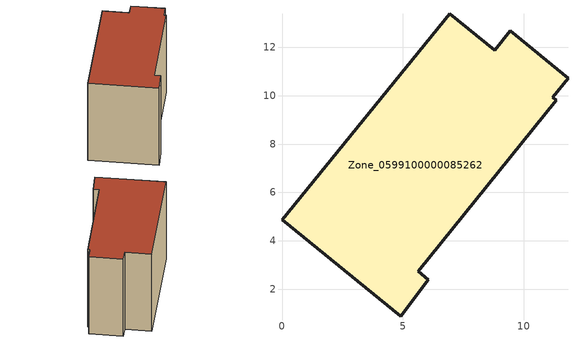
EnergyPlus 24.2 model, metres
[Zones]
Zone_0599100000085262
 floor ground (C_G): 9.45,12.69 11.83,10.72 11.2,9.94 11.34,9.82 5.64,2.73 6.04,2.39 4.91,0.88 0,4.88 6.94,13.39 8.8,11.88 z0
 wall outside (C_F): 11.83,10.72 9.45,12.69 8.8,11.88 6.94,13.39 0,4.88 4.91,0.88 6.04,2.39 5.64,2.73 11.34,9.82 11.2,9.94 11.83,10.72 z0:8.36
 roof outside (C_R): 11.34,9.82 11.2,9.94 11.83,10.72 9.45,12.69 8.8,11.88 6.94,13.39 0,4.88 4.91,0.88 6.04,2.39 5.64,2.73 z8.36
[BUILDING]
Pand.0599100000085262: North Axis=0; Terrain=City; Loads Convergence Tolerance Value=0.04; Temperature Convergence Tolerance Value=0.4; Solar Distribution=FullExterior; Maximum Number of Warmup Days=25; Minimum Number of Warmup Days=1
[Site:Location]
Rotterdam.The.Hague.AP_ZH_NLD Design_Conditions: Latitude=51.96; Longitude=4.45; Time Zone=1; Elevation=-4.5
[SITE:GROUNDTEMPERATURE:BUILDINGSURFACE]
18, 18, 18, 18, 18, 18, 18, 18, 18, 18, 18, 18
[MATERIAL] Thermal Absorptance=0.9; Solar Absorptance=0.7; Visible Absorptance=0.7
Name | Roughness | Thickness | Conductivity | Density | Specific Heat
G.D.1965 | MediumSmooth | 0.15 | 1 | 540 | 1210
F.D.1965 | Rough | 0.3 | 0.857143 | 1920 | 840
R.D.1965 | MediumRough | 0.2 | 0.08 | 1500 | 1000
[CONSTRUCTION]
C_G: G.D.1965
C_F: F.D.1965
C_R: R.D.1965
[ZONE]
Zone_0599100000085262: Type=1; Multiplier=1; Ceiling Height=Autocalculate; Volume=Autocalculate; Floor Area=autocalculate; Part of Total Floor Area=Yes
[ZONEINFILTRATION:DESIGNFLOWRATE]
Infil_Zone_0599100000085262: Zone or ZoneList or Space or SpaceList=Zone_0599100000085262; Schedule=AlwaysOn; Design Flow Rate Calculation Method=Flow/Area; Flow Rate per Floor Area=0.0042; Constant Term Coefficient=1; Temperature Term Coefficient=0; Velocity Term Coefficient=0; Velocity Squared Term Coefficient=0
[HVACTEMPLATE:ZONE:IDEALLOADSAIRSYSTEM]
Zone_0599100000085262: Maximum Heating Supply Air Temperature=50; Minimum Cooling Supply Air Temperature=13; Maximum Heating Supply Air Humidity Ratio=0.0156; Minimum Cooling Supply Air Humidity Ratio=0.0077; Heating Limit=NoLimit; Cooling Limit=NoLimit; Dehumidification Control Type=ConstantSensibleHeatRatio; Cooling Sensible Heat Ratio=0.7; Dehumidification Setpoint=60; Humidification Control Type=None; Humidification Setpoint=30; Outdoor Air Method=None; Outdoor Air Flow Rate per Person=0.00944; Outdoor Air Flow Rate per Zone Floor Area=0; Outdoor Air Flow Rate per Zone=0; Demand Controlled Ventilation Type=None; Outdoor Air Economizer Type=NoEconomizer; Heat Recovery Type=None; Sensible Heat Recovery Effectiveness=0.7; Latent Heat Recovery Effectiveness=0.65
[ZONECONTROL:THERMOSTAT]
ThermostatControl_Zone_0599100000085262: Zone or ZoneList=Zone_0599100000085262; Control Type Schedule=DualSetpointControlType; Control 1=Thermostat_Zone_0599100000085262; Temperature Difference Between Cutout And Setpoint=0
[THERMOSTATSETPOINT:DUALSETPOINT]
Thermostat_Zone_0599100000085262: Heating Setpoint Temperature Schedule=HeatingSetpoint_Zone_0599100000085262; Cooling Setpoint Temperature Schedule=CoolingSetpoint_Zone_0599100000085262
[SCHEDULE:COMPACT]
HeatingSetpoint_Zone_0599100000085262: Through: 12/31, For: AllDays, Until: 24:00, 21
CoolingSetpoint_Zone_0599100000085262: Through: 12/31, For: AllDays, Until: 24:00, 24
DualSetpointControlType: Through: 12/31, For: AllDays, Until: 24:00, 4
AlwaysOn: Through: 12/31, For: AllDays, Until: 24:00, 1
